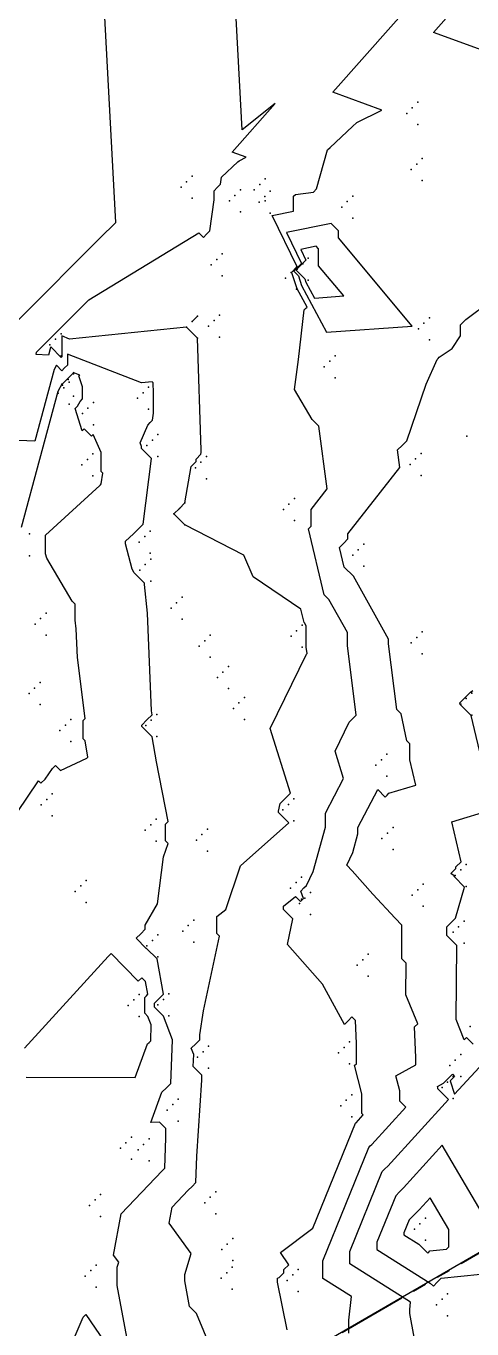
# Model space of a CAD drawing. Header units: metres. Extents: x 419582 to 423558, y 4805372 to 4807539.
# Drawn here: x 421680.5 to 421688.6, y 4806368 to 4806391.64 of the extents above; entities that cross this region are included whole.
import ezdxf

# ---------------------------------------------------------------- set-up
doc = ezdxf.new("R2010")
doc.units = ezdxf.units.M
doc.linetypes.add('PHANTOM', pattern=[2.5, 1.25, -0.25, 0.25, -0.25, 0.25, -0.25])
for name, color, linetype in [('C-TINN', 4, 'Continuous'), ('C-TOPO-MAJR', 9, 'Continuous'), ('C-TOPO-MINR', 8, 'Continuous')]:
    doc.layers.add(name, color=color, linetype=linetype)

# ---------------------------------------------------------------- blocks, each defined once
blk = doc.blocks.new('AN30 +0 +0')
at = {"linetype": 'PHANTOM', "flags": 128}
blk.add_lwpolyline([(-11.382, 0), (11.382, 0)], dxfattribs=at)

msp = doc.modelspace()

# ---------------------------------------------------------------- linework, layer by layer
at = {"color": 31, "lineweight": 30, "true_color": 0xffbd7a, "elevation": 1718.013}
msp.add_lwpolyline([(423449.834, 4807399.592), (423130.593, 4807500.114), (421950.92, 4806612.998), (421795.045, 4806430.988), (421305.015, 4806147.038), (421305.015, 4806147.038), (420630.083, 4805770.97), (419765.157, 4805549.54), (419617.356, 4805580.088)], dxfattribs=at)
at = {"layer": 'C-TINN', "color": 4, "linetype": 'Continuous', "lineweight": -3}
for p in [(421687.62, 4806390.26, 1735.52), (421687.42, 4806390.06, 1735.52), (421687.52, 4806390.16, 1735.52), (421687.62, 4806389.86, 1735.52), (421687.5, 4806389.04, 1735.47), (421687.6, 4806389.14, 1735.47), (421687.7, 4806389.24, 1735.47), (421683.42, 4806388.82, 1733.6), (421683.52, 4806388.92, 1733.6), (421684.85, 4806388.87, 1734.59), (421687.7, 4806388.84, 1735.47), (421683.32, 4806388.72, 1733.6), (421684.3, 4806388.57, 1734.28), (421684.4, 4806388.67, 1734.28), (421684.65, 4806388.67, 1734.59), (421684.75, 4806388.77, 1734.59), (421684.94, 4806388.65, 1734.86), (421686.44, 4806388.56, 1735.29), (421683.52, 4806388.52, 1733.6), (421684.2, 4806388.47, 1734.28), (421684.74, 4806388.45, 1734.86), (421684.84, 4806388.55, 1734.86), (421684.85, 4806388.47, 1734.59), (421686.24, 4806388.36, 1735.29), (421686.34, 4806388.46, 1735.29), (421684.4, 4806388.27, 1734.28), (421684.94, 4806388.25, 1734.86), (421686.44, 4806388.16, 1735.29), (421683.97, 4806387.41, 1734.28), (421684.07, 4806387.51, 1734.28), (421685.63, 4806387.43, 1737.52), (421683.87, 4806387.31, 1734.28), (421685.32, 4806387.17, 1734.89), (421685.42, 4806387.27, 1734.89), (421685.43, 4806387.23, 1737.52), (421685.53, 4806387.33, 1737.52), (421684.07, 4806387.11, 1734.28), (421685.22, 4806387.07, 1734.89), (421685.63, 4806387.03, 1737.52), (421685.42, 4806386.87, 1734.89), (421683.52, 4806386.28, 1734), (421683.62, 4806386.38, 1734), (421683.82, 4806386.2, 1734.08), (421683.92, 4806386.3, 1734.08), (421684.02, 4806386.4, 1734.08), (421687.73, 4806386.25, 1735.91), (421687.83, 4806386.35, 1735.91), (421681.04, 4806385.96, 1734.12), (421681.14, 4806386.06, 1734.12), (421683.42, 4806386.18, 1734), (421683.62, 4806385.98, 1734), (421684.02, 4806386, 1734.08), (421687.63, 4806386.15, 1735.91), (421680.94, 4806385.86, 1734.12), (421687.83, 4806385.95, 1735.91), (421681.14, 4806385.66, 1734.12), (421686.02, 4806385.56, 1735.3), (421686.12, 4806385.66, 1735.3), (421681.37, 4806385.33, 1731.92), (421685.92, 4806385.46, 1735.3), (421686.12, 4806385.26, 1735.3), (421681.17, 4806385.13, 1731.92), (421681.19, 4806385.08, 1731.92), (421681.27, 4806385.23, 1731.92), (421681.29, 4806385.18, 1731.92), (421682.73, 4806385.09, 1732.9), (421681.09, 4806384.98, 1731.92), (421681.29, 4806384.78, 1731.92), (421681.37, 4806384.93, 1731.92), (421681.73, 4806384.81, 1732.1), (421682.53, 4806384.89, 1732.9), (421682.63, 4806384.99, 1732.9), (421681.53, 4806384.61, 1732.1), (421681.63, 4806384.71, 1732.1), (421682.73, 4806384.69, 1732.9), (421681.73, 4806384.41, 1732.1), (421682.8, 4806384.13, 1733.13), (421682.9, 4806384.23, 1733.13), (421688.51, 4806384.2, 1736.35), (421681.72, 4806383.88, 1731.8), (421682.7, 4806384.03, 1733.13), (421682.9, 4806383.83, 1733.13), (421683.78, 4806383.83, 1734.11), (421687.68, 4806383.89, 1736.14), (421681.52, 4806383.68, 1731.8), (421681.62, 4806383.78, 1731.8), (421683.58, 4806383.63, 1734.11), (421683.68, 4806383.73, 1734.11), (421687.48, 4806383.69, 1736.14), (421687.58, 4806383.79, 1736.14), (421681.72, 4806383.48, 1731.8), (421683.78, 4806383.43, 1734.11), (421687.68, 4806383.49, 1736.14), (421683.29, 4806382.89, 1734), (421683.39, 4806382.99, 1734), (421685.28, 4806382.97, 1734.55), (421685.38, 4806383.07, 1734.55), (421683.19, 4806382.79, 1734), (421685.18, 4806382.87, 1734.55), (421685.38, 4806382.67, 1734.55), (421680.57, 4806382.43, 1731.8), (421682.76, 4806382.48, 1733.17), (421683.39, 4806382.59, 1734), (421682.56, 4806382.28, 1733.17), (421682.66, 4806382.38, 1733.17), (421686.64, 4806382.24, 1736.43), (421680.57, 4806382.03, 1731.8), (421682.76, 4806382.08, 1733.17), (421682.77, 4806381.97, 1733.09), (421686.44, 4806382.04, 1736.43), (421686.54, 4806382.14, 1736.43), (421682.57, 4806381.77, 1733.09), (421682.67, 4806381.87, 1733.09), (421686.64, 4806381.84, 1736.43), (421682.77, 4806381.57, 1733.09), (421683.34, 4806381.28, 1733.33), (421683.14, 4806381.08, 1733.33), (421683.24, 4806381.18, 1733.33), (421680.67, 4806380.79, 1731.58), (421680.77, 4806380.89, 1731.58), (421680.87, 4806380.99, 1731.58), (421683.34, 4806380.88, 1733.33), (421685.52, 4806380.77, 1733.9), (421680.87, 4806380.59, 1731.58), (421683.85, 4806380.59, 1733.43), (421685.32, 4806380.57, 1733.9), (421685.42, 4806380.67, 1733.9), (421687.6, 4806380.55, 1736.55), (421687.7, 4806380.65, 1736.55), (421683.65, 4806380.39, 1733.43), (421683.75, 4806380.49, 1733.43), (421685.52, 4806380.37, 1733.9), (421687.5, 4806380.45, 1736.55), (421683.85, 4806380.19, 1733.43), (421687.7, 4806380.25, 1736.55), (421683.98, 4806379.82, 1733.91), (421684.08, 4806379.92, 1733.91), (421684.18, 4806380.02, 1733.91), (421680.66, 4806379.63, 1731.38), (421680.76, 4806379.73, 1731.38), (421684.18, 4806379.62, 1733.91), (421680.56, 4806379.53, 1731.38), (421684.37, 4806379.36, 1733.6), (421684.47, 4806379.46, 1733.6), (421688.4, 4806379.34, 1737.01), (421688.5, 4806379.44, 1737.01), (421688.6, 4806379.54, 1737.01), (421680.76, 4806379.33, 1731.38), (421682.88, 4806379.15, 1733.07), (421684.27, 4806379.26, 1733.6), (421688.6, 4806379.14, 1737.01), (421681.22, 4806378.96, 1731.79), (421681.32, 4806379.06, 1731.79), (421682.68, 4806378.95, 1733.07), (421682.78, 4806379.05, 1733.07), (421684.47, 4806379.06, 1733.6), (421681.12, 4806378.86, 1731.79), (421681.32, 4806378.66, 1731.79), (421682.88, 4806378.75, 1733.07), (421687.06, 4806378.43, 1735.63), (421686.86, 4806378.23, 1735.63), (421686.96, 4806378.33, 1735.63), (421687.06, 4806378.03, 1735.63), (421680.98, 4806377.71, 1732.17), (421680.78, 4806377.51, 1732.17), (421680.88, 4806377.61, 1732.17), (421685.27, 4806377.52, 1734.03), (421685.37, 4806377.62, 1734.03), (421680.98, 4806377.31, 1732.17), (421682.87, 4806377.25, 1732.84), (421685.17, 4806377.42, 1734.03), (421685.37, 4806377.22, 1734.03), (421682.67, 4806377.05, 1732.84), (421682.77, 4806377.15, 1732.84), (421683.8, 4806377.07, 1733.53), (421687.07, 4806377, 1736.74), (421687.17, 4806377.1, 1736.74), (421682.87, 4806376.85, 1732.84), (421683.6, 4806376.87, 1733.53), (421683.7, 4806376.97, 1733.53), (421686.97, 4806376.9, 1736.74), (421683.8, 4806376.67, 1733.53), (421687.17, 4806376.7, 1736.74), (421688.4, 4806376.33, 1737.02), (421688.5, 4806376.43, 1737.02), (421681.5, 4806376.04, 1732.63), (421681.6, 4806376.14, 1732.63), (421685.41, 4806376.1, 1734.71), (421685.51, 4806376.2, 1734.71), (421687.72, 4806376.07, 1736.48), (421688.3, 4806376.23, 1737.02), (421688.5, 4806376.03, 1737.02), (421681.4, 4806375.94, 1732.63), (421685.31, 4806376, 1734.71), (421685.51, 4806375.8, 1734.71), (421685.57, 4806375.82, 1735.24), (421685.67, 4806375.92, 1735.24), (421687.52, 4806375.87, 1736.48), (421687.62, 4806375.97, 1736.48), (421681.6, 4806375.74, 1732.63), (421685.47, 4806375.72, 1735.24), (421687.72, 4806375.67, 1736.48), (421683.45, 4806375.32, 1733.65), (421683.55, 4806375.42, 1733.65), (421685.67, 4806375.52, 1735.24), (421688.46, 4806375.4, 1737.14), (421682.9, 4806375.15, 1733.08), (421683.35, 4806375.22, 1733.65), (421688.26, 4806375.2, 1737.14), (421688.36, 4806375.3, 1737.14), (421682.7, 4806374.95, 1733.08), (421682.8, 4806375.05, 1733.08), (421683.55, 4806375.02, 1733.65), (421688.46, 4806375, 1737.14), (421682.9, 4806374.75, 1733.08), (421686.62, 4806374.7, 1735.25), (421686.72, 4806374.8, 1735.25), (421686.52, 4806374.6, 1735.25), (421686.72, 4806374.4, 1735.25), (421682.46, 4806373.97, 1731.43), (421682.56, 4806374.07, 1731.43), (421683, 4806373.98, 1733.35), (421683.1, 4806374.08, 1733.35), (421682.36, 4806373.87, 1731.43), (421682.56, 4806373.67, 1731.43), (421682.9, 4806373.88, 1733.35), (421683.1, 4806373.68, 1733.35), (421688.57, 4806373.49, 1737.28), (421686.38, 4806373.21, 1734.88), (421683.72, 4806373.03, 1734.18), (421683.82, 4806373.13, 1734.18), (421686.18, 4806373.01, 1734.88), (421686.28, 4806373.11, 1734.88), (421688.4, 4806372.98, 1736.57), (421683.62, 4806372.93, 1734.18), (421683.82, 4806372.73, 1734.18), (421686.38, 4806372.81, 1734.88), (421688.2, 4806372.78, 1736.57), (421688.3, 4806372.88, 1736.57), (421688.16, 4806372.48, 1737.11), (421688.26, 4806372.58, 1737.11), (421688.4, 4806372.58, 1736.57), (421686.42, 4806372.25, 1734.73), (421688.06, 4806372.38, 1737.11), (421683.17, 4806372.07, 1733.37), (421683.27, 4806372.17, 1733.37), (421686.22, 4806372.05, 1734.73), (421686.32, 4806372.15, 1734.73), (421688.26, 4806372.18, 1737.11), (421683.07, 4806371.97, 1733.37), (421683.27, 4806371.77, 1733.37), (421686.42, 4806371.85, 1734.73), (421682.32, 4806371.38, 1732.56), (421682.42, 4806371.48, 1732.56), (421682.64, 4806371.35, 1732.49), (421682.74, 4806371.45, 1732.49), (421682.22, 4806371.28, 1732.56), (421682.42, 4806371.08, 1732.56), (421682.54, 4806371.25, 1732.49), (421682.74, 4806371.05, 1732.49), (421681.86, 4806370.44, 1732.6), (421683.85, 4806370.39, 1734.64), (421683.95, 4806370.49, 1734.64), (421681.66, 4806370.24, 1732.6), (421681.76, 4806370.34, 1732.6), (421683.75, 4806370.29, 1734.64), (421681.86, 4806370.04, 1732.6), (421683.95, 4806370.09, 1734.64), (421687.66, 4806369.91, 1739.39), (421687.76, 4806370.01, 1739.39), (421687.56, 4806369.81, 1739.39), (421684.06, 4806369.44, 1734.42), (421684.16, 4806369.54, 1734.42), (421684.26, 4806369.64, 1734.42), (421687.76, 4806369.61, 1739.39), (421684.26, 4806369.24, 1734.42), (421681.58, 4806368.96, 1732.69), (421681.68, 4806369.06, 1732.69), (421681.78, 4806369.16, 1732.69), (421684.15, 4806369.02, 1734.54), (421684.25, 4806369.12, 1734.54), (421685.35, 4806368.98, 1735.1), (421685.45, 4806369.08, 1735.1), (421681.78, 4806368.76, 1732.69), (421684.05, 4806368.92, 1734.54), (421684.25, 4806368.72, 1734.54), (421685.25, 4806368.88, 1735.1), (421685.45, 4806368.68, 1735.1), (421688.06, 4806368.54, 1737.44), (421688.16, 4806368.64, 1737.44), (421687.96, 4806368.44, 1737.44), (421688.16, 4806368.24, 1737.44)]:
    msp.add_point(p, dxfattribs=at)
at = {"layer": 'C-TOPO-MAJR', "color": 9, "linetype": 'Continuous', "lineweight": -3, "elevation": 1735, "flags": 128}
msp.add_lwpolyline([(421685.248, 4806367.986), (421685.071, 4806368.851), (421685.071, 4806368.923), (421685.104, 4806368.933), (421685.19, 4806369.018), (421685.19, 4806369.077), (421685.275, 4806369.162), (421685.124, 4806369.387), (421685.712, 4806369.829), (421686.486, 4806371.732), (421686.492, 4806371.738), (421686.498, 4806371.743), (421686.629, 4806371.887), (421686.606, 4806371.91), (421686.606, 4806372.265), (421686.47, 4806372.787), (421686.509, 4806372.808), (421686.509, 4806373.179), (421686.49, 4806373.596), (421686.425, 4806373.661), (421686.358, 4806373.593), (421686.29, 4806373.526), (421685.889, 4806374.257), (421685.251, 4806374.979), (421685.35, 4806375.445), (421685.18, 4806375.614), (421685.18, 4806375.675), (421685.398, 4806375.847), (421685.488, 4806375.756), (421685.543, 4806375.811), (421685.498, 4806375.947), (421685.552, 4806376.002), (421685.598, 4806376.047), (421685.719, 4806376.3), (421685.943, 4806377.105), (421685.943, 4806377.362), (421686.273, 4806377.99), (421686.118, 4806378.488), (421686.372, 4806379.009), (421686.436, 4806379.073), (421686.499, 4806379.136), (421686.342, 4806380.403), (421686.342, 4806380.637), (421686.007, 4806381.235), (421685.92, 4806381.322), (421685.634, 4806382.519), (421685.658, 4806382.543), (421685.682, 4806382.567), (421685.682, 4806382.871), (421685.974, 4806383.245), (421685.824, 4806384.384), (421685.704, 4806384.504), (421685.381, 4806385.049), (421685.453, 4806385.593), (421685.554, 4806386.492), (421685.581, 4806386.519), (421685.608, 4806386.545), (421685.429, 4806386.877), (421685.333, 4806387.164), (421685.325, 4806387.173), (421685.42, 4806387.268), (421685.425, 4806387.273), (421685.429, 4806387.277), (421684.976, 4806388.207), (421685.363, 4806388.286), (421685.363, 4806388.556), (421685.396, 4806388.588), (421685.723, 4806388.63), (421685.781, 4806388.688), (421685.983, 4806389.395), (421686.027, 4806389.439), (421686.437, 4806389.824), (421686.51, 4806389.897), (421686.965, 4806390.12), (421686.078, 4806390.442), (421688.805, 4806393.526)], dxfattribs=at)
at = {"layer": 'C-TOPO-MINR', "color": 8, "linetype": 'Continuous', "lineweight": -3, "flags": 128}
for points, elevation in [([(421678.657, 4806384.601), (421681.942, 4806387.89), (421682.037, 4806387.985), (421682.133, 4806388.081), (421681.723, 4806395.761), (421685.087, 4806401.288), (421663.573, 4806398.714)], 1733), ([(421683.867, 4806367.64), (421683.603, 4806368.279), (421683.474, 4806368.408), (421683.387, 4806368.873), (421683.387, 4806368.99), (421683.506, 4806369.372), (421683.103, 4806369.919), (421683.157, 4806370.212), (421683.449, 4806370.516), (421683.52, 4806370.586), (421683.59, 4806370.657), (421683.607, 4806371.135), (421683.698, 4806372.517), (421683.698, 4806372.606), (421683.542, 4806372.761), (421683.551, 4806372.978), (421683.507, 4806373.093), (421683.586, 4806373.171), (421683.664, 4806373.249), (421683.664, 4806373.336), (421683.728, 4806373.772), (421684.017, 4806375.13), (421683.973, 4806375.174), (421683.973, 4806375.486), (421684.131, 4806375.612), (421684.401, 4806376.403), (421685.276, 4806377.187), (421685.088, 4806377.375), (421685.088, 4806377.399), (421685.121, 4806377.534), (421685.214, 4806377.627), (421685.307, 4806377.72), (421684.941, 4806378.896), (421685.597, 4806380.246), (421685.603, 4806380.252), (421685.609, 4806380.258), (421685.595, 4806380.373), (421685.595, 4806380.758), (421685.564, 4806380.812), (421685.556, 4806380.82), (421685.498, 4806381.062), (421684.629, 4806381.649), (421684.46, 4806382.043), (421683.39, 4806382.59), (421683.19, 4806382.79), (421683.29, 4806382.89), (421683.39, 4806382.99), (421683.504, 4806383.652), (421683.592, 4806383.741), (421683.592, 4806383.786), (421683.681, 4806383.875), (421683.685, 4806383.908), (421683.685, 4806383.945), (421683.62, 4806385.98), (421683.42, 4806386.18), (421681.296, 4806385.965), (421681.153, 4806386.02), (421681.153, 4806385.642), (421681.147, 4806385.637), (421681.142, 4806385.631), (421680.953, 4806385.82), (421680.948, 4806385.812), (421680.911, 4806385.672), (421680.69, 4806385.682), (421680.695, 4806385.725), (421681.489, 4806386.52), (421681.566, 4806386.597), (421681.643, 4806386.674), (421683.644, 4806387.891), (421683.726, 4806387.808), (421683.785, 4806387.867), (421683.844, 4806387.926), (421683.92, 4806388.491), (421683.92, 4806388.655), (421683.979, 4806388.714), (421684.038, 4806388.773), (421684.057, 4806388.9), (421684.353, 4806389.178), (421684.374, 4806389.199), (421684.504, 4806389.263), (421684.251, 4806389.355), (421685.03, 4806390.236), (421684.43, 4806389.758), (421684.003, 4806397.765)], 1734), ([(421689.257, 4806391.038), (421687.905, 4806391.529), (421692.58, 4806396.816)], 1736), ([(421686.366, 4806367.924), (421686.366, 4806368.161), (421686.415, 4806368.588), (421685.893, 4806368.917), (421685.893, 4806369.233), (421686.731, 4806371.294), (421686.758, 4806371.321), (421686.785, 4806371.349), (421687.402, 4806372.026), (421687.295, 4806372.133), (421687.295, 4806372.319), (421687.224, 4806372.594), (421687.586, 4806372.79), (421687.586, 4806372.925), (421687.561, 4806373.48), (421687.618, 4806373.536), (421687.403, 4806374.064), (421687.41, 4806374.638), (421687.331, 4806374.717), (421687.331, 4806374.959), (421687.33, 4806375.33), (421687.208, 4806375.452), (421686.804, 4806375.889), (421686.43, 4806376.315), (421686.329, 4806376.417), (421686.438, 4806376.645), (421686.533, 4806376.987), (421686.533, 4806377.097), (421686.897, 4806377.787), (421687.03, 4806377.653), (421687.063, 4806377.687), (421687.097, 4806377.72), (421687.582, 4806377.869), (421687.473, 4806378.328), (421687.473, 4806378.62), (421687.419, 4806378.674), (421687.317, 4806379.162), (421687.237, 4806379.242), (421687.089, 4806380.433), (421687.089, 4806380.516), (421686.45, 4806381.658), (421686.284, 4806381.824), (421686.198, 4806382.184), (421686.275, 4806382.261), (421686.352, 4806382.338), (421686.352, 4806382.43), (421687.295, 4806383.635), (421687.253, 4806383.952), (421687.337, 4806384.035), (421687.42, 4806384.118), (421687.771, 4806385.144), (421687.969, 4806385.592), (421687.99, 4806385.612), (421688.01, 4806385.633), (421688.246, 4806385.793), (421688.395, 4806386.02), (421688.395, 4806386.22), (421688.445, 4806386.27), (421688.495, 4806386.32), (421688.948, 4806386.66)], 1736), ([(421683.62, 4806386.38), (421683.52, 4806386.28)], 1734), ([(421682.391, 4806367.558), (421682.16, 4806368.787), (421682.16, 4806369.12), (421682.189, 4806369.21), (421682.093, 4806369.34), (421682.231, 4806370.089), (421682.98, 4806370.87), (421683.003, 4806370.893), (421683.027, 4806370.917), (421683.047, 4806371.467), (421683.047, 4806371.635), (421682.931, 4806371.751), (421682.773, 4806371.746), (421682.973, 4806372.294), (421683.054, 4806372.375), (421683.135, 4806372.456), (421683.165, 4806373.248), (421683.002, 4806373.678), (421682.838, 4806373.842), (421682.838, 4806373.915), (421682.92, 4806373.996), (421683.002, 4806374.078), (421682.884, 4806374.717), (421682.693, 4806374.907), (421682.688, 4806374.902), (421682.504, 4806375.09), (421682.587, 4806375.173), (421682.669, 4806375.255), (421682.669, 4806375.326), (421682.89, 4806375.717), (421683.004, 4806376.568), (421683.086, 4806376.808), (421683.039, 4806376.855), (421683.039, 4806377.162), (421683.062, 4806377.185), (421683.086, 4806377.208), (421682.877, 4806378.293), (421682.795, 4806378.745), (421682.606, 4806378.934), (421682.606, 4806378.956), (421682.7, 4806379.051), (421682.795, 4806379.145), (421682.786, 4806379.218), (421682.712, 4806380.988), (421682.657, 4806381.512), (421682.657, 4806381.535), (421682.469, 4806381.724), (421682.43, 4806381.788), (421682.313, 4806382.249), (421682.313, 4806382.299), (421682.456, 4806382.429), (421682.543, 4806382.516), (421682.631, 4806382.604), (421682.785, 4806383.796), (421682.604, 4806383.976), (421682.604, 4806384.015), (421682.578, 4806384.078), (421682.717, 4806384.403), (421682.76, 4806384.447), (421682.804, 4806384.49), (421682.817, 4806384.619), (421682.817, 4806384.986), (421682.811, 4806385.171), (421682.793, 4806385.189), (421682.6, 4806385.17), (421681.257, 4806385.688), (421681.257, 4806385.492), (421681.206, 4806385.441), (421681.155, 4806385.39), (421681.057, 4806385.488), (421681.016, 4806385.412), (421680.665, 4806384.108), (421678.604, 4806384.197)], 1733), ([(421680.342, 4806377.374), (421680.733, 4806377.945), (421680.776, 4806377.902), (421680.854, 4806377.98), (421680.987, 4806378.169), (421681.043, 4806378.224), (421681.132, 4806378.135), (421681.61, 4806378.358), (421681.63, 4806378.378), (421681.576, 4806378.675), (421681.543, 4806378.708), (421681.543, 4806379.042), (421681.56, 4806379.058), (421681.576, 4806379.075), (421681.437, 4806380.184), (421681.415, 4806380.708), (421681.398, 4806380.863), (421681.398, 4806381.151), (421681.343, 4806381.207), (421680.88, 4806381.99), (421680.861, 4806382.066), (421680.861, 4806382.408), (421681.843, 4806383.305), (421681.857, 4806383.319), (421681.872, 4806383.334), (421681.897, 4806383.533), (421681.867, 4806383.563), (421681.867, 4806383.903), (421681.727, 4806384.233), (421681.693, 4806384.2), (421681.56, 4806384.333), (421681.527, 4806384.3), (421681.397, 4806384.704), (421681.441, 4806384.749), (421681.486, 4806384.832), (421681.53, 4806384.877), (421681.53, 4806385.099), (421681.465, 4806385.294), (421681.473, 4806385.302), (421681.481, 4806385.31), (421681.362, 4806385.357), (421681.362, 4806385.342), (421681.265, 4806385.246), (421681.169, 4806385.149), (421681.162, 4806385.157), (421681.085, 4806385.012), (421680.419, 4806382.543)], 1732), ([(421688.624, 4806373.168), (421688.503, 4806373.289), (421688.464, 4806373.249), (421688.315, 4806373.616), (421688.331, 4806374.956), (421688.146, 4806375.141), (421688.146, 4806375.17), (421688.145, 4806375.3), (421688.224, 4806375.378), (421688.303, 4806375.457), (421688.471, 4806376.017), (421688.279, 4806376.209), (421688.279, 4806376.224), (421688.219, 4806376.264), (421688.312, 4806376.356), (421688.312, 4806376.385), (421688.405, 4806376.478), (421688.239, 4806377.201), (421688.995, 4806377.432), (421688.589, 4806379.132), (421688.589, 4806379.135), (421688.39, 4806379.333), (421688.385, 4806379.36), (421688.483, 4806379.458), (421688.58, 4806379.555), (421688.619, 4806379.586)], 1737), ([(421680.505, 4806372.568), (421680.508, 4806372.571), (421682.489, 4806372.565), (421682.71, 4806373.171), (421682.739, 4806373.2), (421682.769, 4806373.229), (421682.78, 4806373.517), (421682.72, 4806373.673), (421682.661, 4806373.732), (421682.661, 4806374.014), (421682.691, 4806374.043), (421682.72, 4806374.073), (421682.677, 4806374.305), (421682.608, 4806374.374), (421682.543, 4806374.309), (421682.052, 4806374.811), (421681.999, 4806374.758), (421680.476, 4806373.094)], 1732), ([(421687.711, 4806366.992), (421687.473, 4806368.282), (421687.473, 4806368.355), (421687.488, 4806368.485), (421686.384, 4806369.18), (421686.384, 4806369.403), (421686.975, 4806370.856), (421687.024, 4806370.905), (421687.073, 4806370.954), (421688.175, 4806372.165), (421687.984, 4806372.356), (421687.984, 4806372.374), (421687.977, 4806372.401), (421688.089, 4806372.461), (421688.168, 4806372.541), (421688.248, 4806372.621), (421688.289, 4806372.58), (421688.209, 4806372.5), (421688.289, 4806372.261), (421688.886, 4806372.906)], 1737), ([(421680.045, 4806364.737), (421681.544, 4806368.215), (421681.566, 4806368.237), (421681.589, 4806368.26), (421682.191, 4806367.382)], 1733)]:
    msp.add_lwpolyline(points, dxfattribs=dict(at, elevation=elevation))
for points, elevation in [([(421685.451, 4806387.111), (421685.509, 4806386.938), (421685.965, 4806386.092), (421687.518, 4806386.199), (421686.182, 4806387.8), (421686.182, 4806387.928), (421686.046, 4806388.064), (421685.236, 4806387.899), (421685.509, 4806387.338), (421685.466, 4806387.295), (421685.424, 4806387.253), (421685.366, 4806387.195), (421685.451, 4806387.111)], 1736), ([(421685.569, 4806387.058), (421685.588, 4806386.998), (421685.745, 4806386.709), (421686.276, 4806386.746), (421685.819, 4806387.293), (421685.819, 4806387.6), (421685.772, 4806387.647), (421685.495, 4806387.59), (421685.588, 4806387.398), (421685.508, 4806387.318), (421685.428, 4806387.238), (421685.408, 4806387.218), (421685.569, 4806387.058)], 1737), ([(421687.29, 4806370.489), (421687.22, 4806370.418), (421686.876, 4806369.573), (421686.876, 4806369.444), (421687.845, 4806368.833), (421687.903, 4806368.776), (421687.974, 4806368.847), (421688.045, 4806368.919), (421689.119, 4806369.03), (421689.196, 4806369.106), (421689.272, 4806369.182), (421689.272, 4806369.277), (421688.065, 4806371.333), (421687.36, 4806370.559), (421687.29, 4806370.489)], 1738), ([(421687.556, 4806370.072), (421687.465, 4806369.981), (421687.368, 4806369.744), (421687.368, 4806369.707), (421687.64, 4806369.536), (421687.8, 4806369.376), (421687.82, 4806369.396), (421687.84, 4806369.416), (421688.141, 4806369.447), (421688.163, 4806369.469), (421688.184, 4806369.49), (421688.184, 4806369.804), (421687.846, 4806370.381), (421687.648, 4806370.164), (421687.556, 4806370.072)], 1739)]:
    msp.add_lwpolyline(points, close=True, dxfattribs=dict(at, elevation=elevation))

# ---------------------------------------------------------------- block references
at = {"rotation": 30.09033251}
msp.add_blockref('AN30 +0 +0', (421696.095, 4806373.642, 1783.967), dxfattribs=at)

doc.saveas('drawing.dxf')
